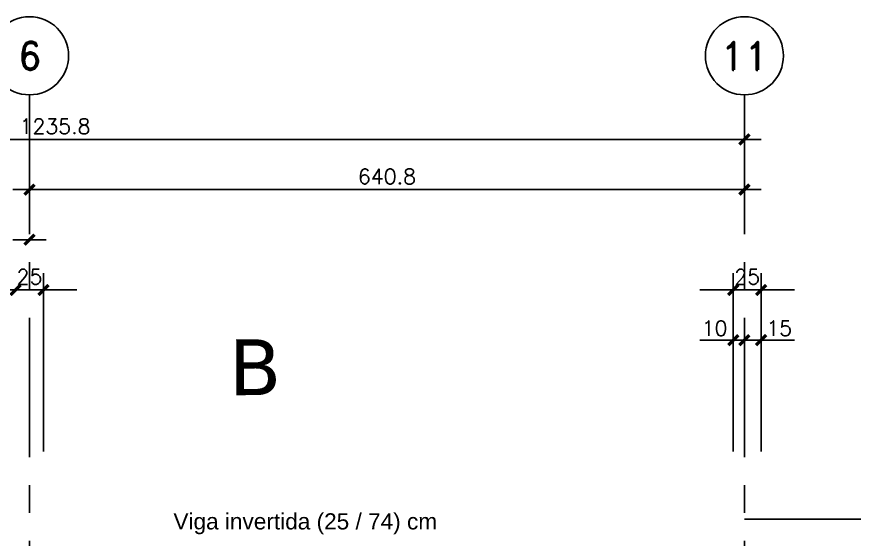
# Model space of a CAD drawing. Header units: millimetres. Extents: x 0 to 223, y -18 to 76.
# Drawn here: x 187.37 to 194.87, y 44.24 to 48.93 of the extents above; entities that cross this region are included whole.
import ezdxf
from ezdxf.enums import TextEntityAlignment as Align

# ---------------------------------------------------------------- set-up
doc = ezdxf.new("R2010")
doc.units = ezdxf.units.MM
doc.linetypes.add('CENTER', pattern=[2, 1.25, -0.25, 0.25, -0.25])
for name, color, linetype in [('Capa1', 8, 'Continuous'), ('COTAS', 1, 'Continuous'), ('Cotas2', 1, 'Continuous'), ('EJES', 1, 'CENTER'), ('Textos', 2, 'Continuous')]:
    doc.layers.add(name, color=color, linetype=linetype)
doc.styles.add('ROMAND', font='romand', dxfattribs={"height": 31.5})
doc.styles.add('ROMANS', font='romans.shx', dxfattribs={"height": 16.875})
doc.styles.get("Standard").update_dxf_attribs({"font": 'arial.ttf'})

# ---------------------------------------------------------------- blocks, each defined once
blk = doc.blocks.new('EJE-1')
at = {"color": 3, "linetype": 'Continuous'}
blk.add_circle((0, 0), 35, dxfattribs=at)
at = {"color": 5, "linetype": 'Continuous', "style": 'ROMAND'}
blk.add_attdef('0', text='', height=25, dxfattribs=at).set_placement((0.23, 0), align=Align.MIDDLE)
blk = doc.blocks.new('TICK1')
at = {"color": 2}
for points in [[(0, 0), (-1, 0)], [(0, 0), (1, 0)]]:
    blk.add_lwpolyline(points, dxfattribs=at)
at = {"color": 2, "const_width": 0.2}
blk.add_lwpolyline([(-0.3, -0.3), (0.3, 0.3)], dxfattribs=at)

msp = doc.modelspace()

# ---------------------------------------------------------------- linework, layer by layer
at = {"layer": 'COTAS', "color": 2}
for p, q in [((181.6821, 47.8296), (193.7403, 47.8296)), ((187.6322, 47.3796), (193.7403, 47.3796)), ((187.3572, 46.4796), (187.6072, 46.4796)), ((187.7572, 46.4796), (187.9072, 46.4796)), ((193.6403, 46.4796), (193.4903, 46.4796)), ((193.7903, 46.4796), (194.0403, 46.4796)), ((194.1903, 46.4796), (194.3403, 46.4796)), ((193.6403, 46.0296), (193.4903, 46.0296)), ((193.7403, 46.0296), (193.5903, 46.0296)), ((193.7903, 46.0296), (193.8903, 46.0296)), ((193.8903, 46.0296), (194.0403, 46.0296)), ((194.0403, 46.0296), (194.1903, 46.0296)), ((194.1903, 46.0296), (194.3403, 46.0296))]:
    msp.add_line(p, q, dxfattribs=at)
at = {"layer": 'Cotas2'}
for p, q in [((187.6072, 45.0296), (187.6072, 46.6302)), ((193.7903, 45.0296), (193.7903, 46.6302)), ((194.0403, 45.0296), (194.0403, 46.6302)), ((193.8903, 44.4234), (198.1748, 44.4234))]:
    msp.add_line(p, q, dxfattribs=at)
at = {"layer": 'EJES'}
for p, q in [((187.4821, 48.2296), (187.4821, 12.0971)), ((193.8903, 48.2296), (193.8903, 12.0967))]:
    msp.add_line(p, q, dxfattribs=at)

# ---------------------------------------------------------------- block references
at = {"xscale": 0.0100000000002183, "yscale": 0.0100000000002183, "zscale": 0.0100000000002183}
for p, values in [((187.4822, 48.5796), {'0': '6'}), ((193.8903, 48.5796), {'0': '11'})]:
    msp.add_blockref('EJE-1', p, dxfattribs=at).add_auto_attribs(values)
at = {"layer": 'COTAS', "color": 2, "xscale": 0.1500000000000909, "yscale": 0.1500000000000909, "zscale": 0.1500000000000909}
for p in [(193.8903, 47.8296), (187.4822, 47.3796), (193.8903, 47.3796), (187.4822, 46.9296), (187.3572, 46.4796), (193.7903, 46.4796), (193.7903, 46.0296), (193.8903, 46.0296)]:
    msp.add_blockref('TICK1', p, dxfattribs=at)
at = {"layer": 'COTAS', "color": 2, "xscale": 0.1500000000000909, "yscale": 0.1500000000000909, "zscale": 0.1500000000000909, "rotation": 180}
for p in [(187.4822, 47.3796), (187.6072, 46.4796), (194.0403, 46.4796), (193.8903, 46.0296), (194.0403, 46.0296)]:
    msp.add_blockref('TICK1', p, dxfattribs=at)

# ---------------------------------------------------------------- texts
at = {"layer": 'Capa1', "insert": (188.7722, 44.4767), "char_height": 0.144975, "attachment_point": 1}
msp.add_mtext_dynamic_manual_height_columns('Viga invertida (25 / 74) cm', width=2.767896, gutter_width=0.7249, heights=[0.2432], dxfattribs=at)
at = {"layer": 'COTAS', "color": 3, "char_height": 0.135, "attachment_point": 5, "style": 'ROMANS'}
for s, insert in [('\\A1;1235.8', (187.7112, 47.9471)), ('\\A1;640.8', (190.6862, 47.4971)), ('\\A1;25', (187.4822, 46.5971)), ('\\A1;25', (193.9153, 46.5971)), ('\\A1;10', (193.6228, 46.1358)), ('\\A1;15', (194.2022, 46.1358))]:
    msp.add_mtext(s, dxfattribs=dict(at, insert=insert))
at = {"layer": 'Textos', "insert": (189.2695, 45.5353), "char_height": 0.5, "width": 1.354898, "attachment_point": 7, "rotation": 0.25136}
msp.add_mtext('{\\fVerdana|b0|i0|c0|p34;B}', dxfattribs=at)

doc.saveas('drawing.dxf')
